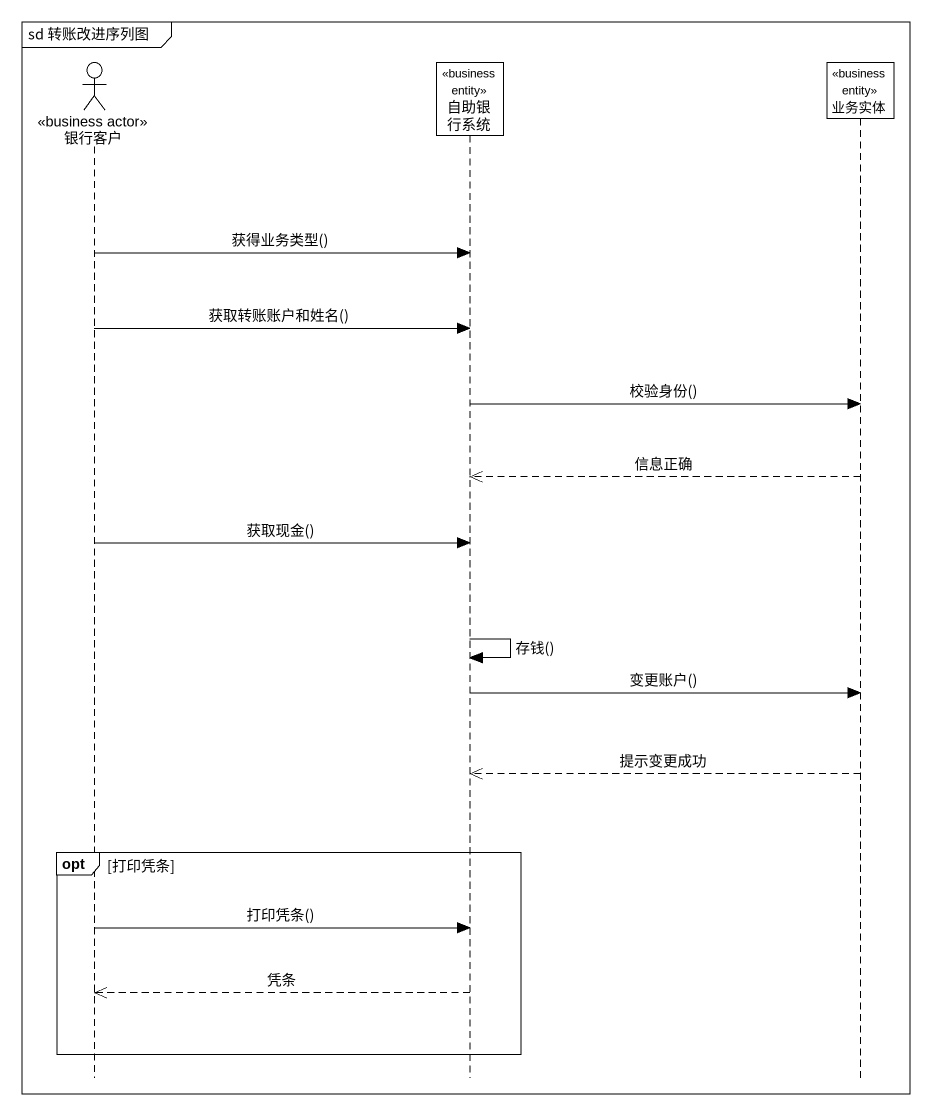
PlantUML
@startuml
mainframe sd 转账改进序列图
hide footbox
actor 银行客户 <<business actor>>
participant 自助银行系统 <<business entity>>
participant 业务实体 <<business entity>>

银行客户 -> 自助银行系统 : 获得业务类型()
银行客户 -> 自助银行系统 : 获取转账账户和姓名()
自助银行系统 -> 业务实体 : 校验身份()
业务实体 -->> 自助银行系统 : 信息正确
银行客户 -> 自助银行系统 : 获取现金()
自助银行系统 -> 自助银行系统 : 存钱()
自助银行系统 -> 业务实体 : 变更账户()
业务实体 -->> 自助银行系统 : 提示变更成功
opt 打印凭条
  银行客户 -> 自助银行系统 : 打印凭条()
  自助银行系统 -->> 银行客户 : 凭条
end
@enduml
